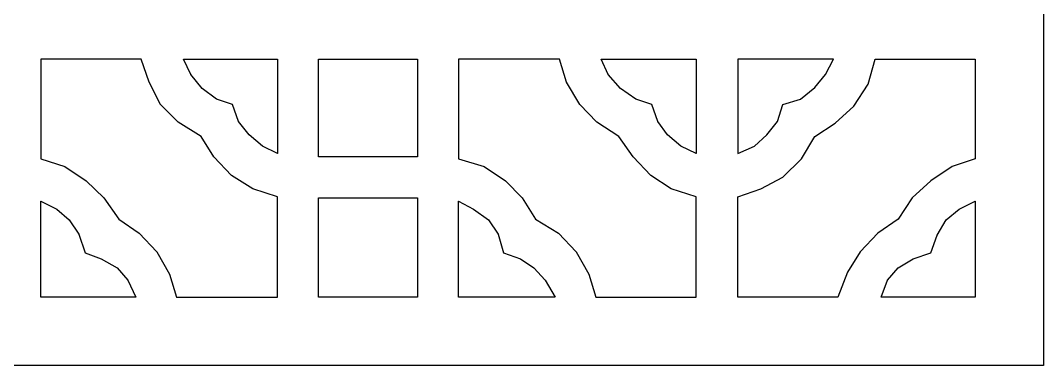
# Model space of a CAD drawing. Header units: centimetres. Extents: x -7.3 to 6.6, y -14.2 to 14.1.
# Drawn here: x -0.32 to 6.63, y 0.13 to 2.47 of the extents above; entities that cross this region are included whole.
import ezdxf

# ---------------------------------------------------------------- set-up
doc = ezdxf.new("R2010")
doc.units = ezdxf.units.CM
doc.header["$MEASUREMENT"] = 0

msp = doc.modelspace()

# ---------------------------------------------------------------- linework, layer by layer
at = {"color": 242}
for points, knots in [([(-7.28151, 14.0501), (-7.28151, 14.0501), (-7.28151, 0.1289), (-7.28151, 0.1289), (-7.28151, 0.1289), (-7.28151, 0.1289), (6.62763, 0.1289), (6.62763, 0.1289), (6.62763, 0.1289), (6.62763, 0.1289), (6.62763, 14.0501), (6.62763, 14.0501), (6.62763, 14.0501), (6.62763, 14.0501), (-7.28151, 14.0501), (-7.28151, 14.0501)], [0, 0, 0, 0, 0.2, 0.2, 0.2, 0.2, 0.4, 0.4, 0.4, 0.4, 0.6, 0.6, 0.6, 0.6, 1, 1, 1, 1]), ([(1.42526, 1.27297), (1.42526, 1.27297), (1.42526, 0.59257), (1.42526, 0.59257), (1.42526, 0.59257), (1.42526, 0.59257), (0.73879, 0.59257), (0.73879, 0.59257), (0.73879, 0.59257), (0.73879, 0.59257), (0.69066, 0.7491), (0.69066, 0.7491), (0.69066, 0.7491), (0.69066, 0.7491), (0.60639, 0.89962), (0.60639, 0.89962), (0.60639, 0.89962), (0.60639, 0.89962), (0.48594, 1.02603), (0.48594, 1.02603), (0.48594, 1.02603), (0.48594, 1.02603), (0.34746, 1.12236), (0.34746, 1.12236), (0.34746, 1.12236), (0.34746, 1.12236), (0.24507, 1.2669), (0.24507, 1.2669), (0.24507, 1.2669), (0.24507, 1.2669), (0.12465, 1.38133), (0.12465, 1.38133), (0.12465, 1.38133), (0.12465, 1.38133), (-0.01987, 1.47768), (-0.01987, 1.47768), (-0.01987, 1.47768), (-0.01987, 1.47768), (-0.18244, 1.53187), (-0.18244, 1.53187), (-0.18244, 1.53187), (-0.18244, 1.53187), (-0.18244, 2.20628), (-0.18244, 2.20628), (-0.18244, 2.20628), (-0.18244, 2.20628), (0.498, 2.20628), (0.498, 2.20628), (0.498, 2.20628), (0.498, 2.20628), (0.55215, 2.04971), (0.55215, 2.04971), (0.55215, 2.04971), (0.55215, 2.04971), (0.63043, 1.89915), (0.63043, 1.89915), (0.63043, 1.89915), (0.63043, 1.89915), (0.75087, 1.7787), (0.75087, 1.7787), (0.75087, 1.7787), (0.75087, 1.7787), (0.90744, 1.68239), (0.90744, 1.68239), (0.90744, 1.68239), (0.90744, 1.68239), (0.99171, 1.54391), (0.99171, 1.54391), (0.99171, 1.54391), (0.99171, 1.54391), (1.11213, 1.41746), (1.11213, 1.41746), (1.11213, 1.41746), (1.11213, 1.41746), (1.25662, 1.32715), (1.25662, 1.32715), (1.25662, 1.32715), (1.25662, 1.32715), (1.42526, 1.27297), (1.42526, 1.27297)], [0, 0, 0, 0, 0.047619, 0.047619, 0.047619, 0.047619, 0.0952381, 0.0952381, 0.0952381, 0.0952381, 0.1428571, 0.1428571, 0.1428571, 0.1428571, 0.1904762, 0.1904762, 0.1904762, 0.1904762, 0.2380952, 0.2380952, 0.2380952, 0.2380952, 0.2857143, 0.2857143, 0.2857143, 0.2857143, 0.3333333, 0.3333333, 0.3333333, 0.3333333, 0.3809524, 0.3809524, 0.3809524, 0.3809524, 0.4285714, 0.4285714, 0.4285714, 0.4285714, 0.4761905, 0.4761905, 0.4761905, 0.4761905, 0.5238095, 0.5238095, 0.5238095, 0.5238095, 0.5714286, 0.5714286, 0.5714286, 0.5714286, 0.6190476, 0.6190476, 0.6190476, 0.6190476, 0.6666667, 0.6666667, 0.6666667, 0.6666667, 0.7142857, 0.7142857, 0.7142857, 0.7142857, 0.7619048, 0.7619048, 0.7619048, 0.7619048, 0.8095238, 0.8095238, 0.8095238, 0.8095238, 0.8571429, 0.8571429, 0.8571429, 0.8571429, 0.9047619, 0.9047619, 0.9047619, 0.9047619, 1, 1, 1, 1]), ([(0.78699, 2.20628), (0.78699, 2.20628), (0.83517, 2.10389), (0.83517, 2.10389), (0.83517, 2.10389), (0.83517, 2.10389), (0.91341, 2.00755), (0.91341, 2.00755), (0.91341, 2.00755), (0.91341, 2.00755), (1.00977, 1.93532), (1.00977, 1.93532), (1.00977, 1.93532), (1.00977, 1.93532), (1.11813, 1.89915), (1.11813, 1.89915), (1.11813, 1.89915), (1.11813, 1.89915), (1.1603, 1.78472), (1.1603, 1.78472), (1.1603, 1.78472), (1.1603, 1.78472), (1.23255, 1.69445), (1.23255, 1.69445), (1.23255, 1.69445), (1.23255, 1.69445), (1.32288, 1.61616), (1.32288, 1.61616), (1.32288, 1.61616), (1.32288, 1.61616), (1.42526, 1.56799), (1.42526, 1.56799), (1.42526, 1.56799), (1.42526, 1.56799), (1.42526, 2.20628), (1.42526, 2.20628), (1.42526, 2.20628), (1.42526, 2.20628), (0.78699, 2.20628), (0.78699, 2.20628)], [0, 0, 0, 0, 0.0909091, 0.0909091, 0.0909091, 0.0909091, 0.1818182, 0.1818182, 0.1818182, 0.1818182, 0.2727273, 0.2727273, 0.2727273, 0.2727273, 0.3636364, 0.3636364, 0.3636364, 0.3636364, 0.4545455, 0.4545455, 0.4545455, 0.4545455, 0.5454545, 0.5454545, 0.5454545, 0.5454545, 0.6363636, 0.6363636, 0.6363636, 0.6363636, 0.7272727, 0.7272727, 0.7272727, 0.7272727, 0.8181818, 0.8181818, 0.8181818, 0.8181818, 1, 1, 1, 1]), ([(2.37658, 2.20628), (2.37658, 2.20628), (1.70225, 2.20628), (1.70225, 2.20628), (1.70225, 2.20628), (1.70225, 2.20628), (1.70225, 1.54391), (1.70225, 1.54391), (1.70225, 1.54391), (1.70225, 1.54391), (2.37658, 1.54391), (2.37658, 1.54391), (2.37658, 1.54391), (2.37658, 1.54391), (2.37658, 2.20628), (2.37658, 2.20628)], [0, 0, 0, 0, 0.2, 0.2, 0.2, 0.2, 0.4, 0.4, 0.4, 0.4, 0.6, 0.6, 0.6, 0.6, 1, 1, 1, 1]), ([(3.58689, 0.59257), (3.58689, 0.59257), (3.53874, 0.7491), (3.53874, 0.7491), (3.53874, 0.7491), (3.53874, 0.7491), (3.45441, 0.89962), (3.45441, 0.89962), (3.45441, 0.89962), (3.45441, 0.89962), (3.33402, 1.02603), (3.33402, 1.02603), (3.33402, 1.02603), (3.33402, 1.02603), (3.17744, 1.12236), (3.17744, 1.12236), (3.17744, 1.12236), (3.17744, 1.12236), (3.08712, 1.2669), (3.08712, 1.2669), (3.08712, 1.2669), (3.08712, 1.2669), (2.9727, 1.38133), (2.9727, 1.38133), (2.9727, 1.38133), (2.9727, 1.38133), (2.8282, 1.47768), (2.8282, 1.47768), (2.8282, 1.47768), (2.8282, 1.47768), (2.6536, 1.53187), (2.6536, 1.53187), (2.6536, 1.53187), (2.6536, 1.53187), (2.6536, 2.20628), (2.6536, 2.20628), (2.6536, 2.20628), (2.6536, 2.20628), (3.34001, 2.20628), (3.34001, 2.20628), (3.34001, 2.20628), (3.34001, 2.20628), (3.3882, 2.04971), (3.3882, 2.04971), (3.3882, 2.04971), (3.3882, 2.04971), (3.47853, 1.89915), (3.47853, 1.89915), (3.47853, 1.89915), (3.47853, 1.89915), (3.59288, 1.7787), (3.59288, 1.7787), (3.59288, 1.7787), (3.59288, 1.7787), (3.74349, 1.68239), (3.74349, 1.68239), (3.74349, 1.68239), (3.74349, 1.68239), (3.83978, 1.54391), (3.83978, 1.54391), (3.83978, 1.54391), (3.83978, 1.54391), (3.96018, 1.41746), (3.96018, 1.41746), (3.96018, 1.41746), (3.96018, 1.41746), (4.09871, 1.32715), (4.09871, 1.32715), (4.09871, 1.32715), (4.09871, 1.32715), (4.26733, 1.27297), (4.26733, 1.27297), (4.26733, 1.27297), (4.26733, 1.27297), (4.26733, 0.59257), (4.26733, 0.59257), (4.26733, 0.59257), (4.26733, 0.59257), (3.58689, 0.59257), (3.58689, 0.59257)], [0, 0, 0, 0, 0.047619, 0.047619, 0.047619, 0.047619, 0.0952381, 0.0952381, 0.0952381, 0.0952381, 0.1428571, 0.1428571, 0.1428571, 0.1428571, 0.1904762, 0.1904762, 0.1904762, 0.1904762, 0.2380952, 0.2380952, 0.2380952, 0.2380952, 0.2857143, 0.2857143, 0.2857143, 0.2857143, 0.3333333, 0.3333333, 0.3333333, 0.3333333, 0.3809524, 0.3809524, 0.3809524, 0.3809524, 0.4285714, 0.4285714, 0.4285714, 0.4285714, 0.4761905, 0.4761905, 0.4761905, 0.4761905, 0.5238095, 0.5238095, 0.5238095, 0.5238095, 0.5714286, 0.5714286, 0.5714286, 0.5714286, 0.6190476, 0.6190476, 0.6190476, 0.6190476, 0.6666667, 0.6666667, 0.6666667, 0.6666667, 0.7142857, 0.7142857, 0.7142857, 0.7142857, 0.7619048, 0.7619048, 0.7619048, 0.7619048, 0.8095238, 0.8095238, 0.8095238, 0.8095238, 0.8571429, 0.8571429, 0.8571429, 0.8571429, 0.9047619, 0.9047619, 0.9047619, 0.9047619, 1, 1, 1, 1]), ([(3.62303, 2.20628), (3.62303, 2.20628), (3.67118, 2.10389), (3.67118, 2.10389), (3.67118, 2.10389), (3.67118, 2.10389), (3.7555, 2.00755), (3.7555, 2.00755), (3.7555, 2.00755), (3.7555, 2.00755), (3.85784, 1.93532), (3.85784, 1.93532), (3.85784, 1.93532), (3.85784, 1.93532), (3.96625, 1.89915), (3.96625, 1.89915), (3.96625, 1.89915), (3.96625, 1.89915), (4.00839, 1.78472), (4.00839, 1.78472), (4.00839, 1.78472), (4.00839, 1.78472), (4.07461, 1.69445), (4.07461, 1.69445), (4.07461, 1.69445), (4.07461, 1.69445), (4.16492, 1.61616), (4.16492, 1.61616), (4.16492, 1.61616), (4.16492, 1.61616), (4.26733, 1.56799), (4.26733, 1.56799), (4.26733, 1.56799), (4.26733, 1.56799), (4.26733, 2.20628), (4.26733, 2.20628), (4.26733, 2.20628), (4.26733, 2.20628), (3.62303, 2.20628), (3.62303, 2.20628)], [0, 0, 0, 0, 0.0909091, 0.0909091, 0.0909091, 0.0909091, 0.1818182, 0.1818182, 0.1818182, 0.1818182, 0.2727273, 0.2727273, 0.2727273, 0.2727273, 0.3636364, 0.3636364, 0.3636364, 0.3636364, 0.4545455, 0.4545455, 0.4545455, 0.4545455, 0.5454545, 0.5454545, 0.5454545, 0.5454545, 0.6363636, 0.6363636, 0.6363636, 0.6363636, 0.7272727, 0.7272727, 0.7272727, 0.7272727, 0.8181818, 0.8181818, 0.8181818, 0.8181818, 1, 1, 1, 1]), ([(4.55031, 1.56799), (4.55031, 1.56799), (4.55031, 2.20628), (4.55031, 2.20628), (4.55031, 2.20628), (4.55031, 2.20628), (5.20063, 2.20628), (5.20063, 2.20628), (5.20063, 2.20628), (5.20063, 2.20628), (5.1464, 2.10389), (5.1464, 2.10389), (5.1464, 2.10389), (5.1464, 2.10389), (5.07413, 2.01358), (5.07413, 2.01358), (5.07413, 2.01358), (5.07413, 2.01358), (4.97779, 1.93532), (4.97779, 1.93532), (4.97779, 1.93532), (4.97779, 1.93532), (4.85736, 1.89915), (4.85736, 1.89915), (4.85736, 1.89915), (4.85736, 1.89915), (4.82125, 1.78472), (4.82125, 1.78472), (4.82125, 1.78472), (4.82125, 1.78472), (4.74897, 1.69445), (4.74897, 1.69445), (4.74897, 1.69445), (4.74897, 1.69445), (4.6647, 1.61616), (4.6647, 1.61616), (4.6647, 1.61616), (4.6647, 1.61616), (4.55031, 1.56799), (4.55031, 1.56799)], [0, 0, 0, 0, 0.0909091, 0.0909091, 0.0909091, 0.0909091, 0.1818182, 0.1818182, 0.1818182, 0.1818182, 0.2727273, 0.2727273, 0.2727273, 0.2727273, 0.3636364, 0.3636364, 0.3636364, 0.3636364, 0.4545455, 0.4545455, 0.4545455, 0.4545455, 0.5454545, 0.5454545, 0.5454545, 0.5454545, 0.6363636, 0.6363636, 0.6363636, 0.6363636, 0.7272727, 0.7272727, 0.7272727, 0.7272727, 0.8181818, 0.8181818, 0.8181818, 0.8181818, 1, 1, 1, 1]), ([(5.48361, 2.20628), (5.48361, 2.20628), (5.43545, 2.03765), (5.43545, 2.03765), (5.43545, 2.03765), (5.43545, 2.03765), (5.33913, 1.8871), (5.33913, 1.8871), (5.33913, 1.8871), (5.33913, 1.8871), (5.21264, 1.77271), (5.21264, 1.77271), (5.21264, 1.77271), (5.21264, 1.77271), (5.07413, 1.68239), (5.07413, 1.68239), (5.07413, 1.68239), (5.07413, 1.68239), (4.98382, 1.53187), (4.98382, 1.53187), (4.98382, 1.53187), (4.98382, 1.53187), (4.85736, 1.40537), (4.85736, 1.40537), (4.85736, 1.40537), (4.85736, 1.40537), (4.70686, 1.32715), (4.70686, 1.32715), (4.70686, 1.32715), (4.70686, 1.32715), (4.55031, 1.27297), (4.55031, 1.27297), (4.55031, 1.27297), (4.55031, 1.27297), (4.55031, 0.59257), (4.55031, 0.59257), (4.55031, 0.59257), (4.55031, 0.59257), (5.23068, 0.59257), (5.23068, 0.59257), (5.23068, 0.59257), (5.23068, 0.59257), (5.29692, 0.76111), (5.29692, 0.76111), (5.29692, 0.76111), (5.29692, 0.76111), (5.38119, 0.89962), (5.38119, 0.89962), (5.38119, 0.89962), (5.38119, 0.89962), (5.50169, 1.02603), (5.50169, 1.02603), (5.50169, 1.02603), (5.50169, 1.02603), (5.64018, 1.12236), (5.64018, 1.12236), (5.64018, 1.12236), (5.64018, 1.12236), (5.73645, 1.2669), (5.73645, 1.2669), (5.73645, 1.2669), (5.73645, 1.2669), (5.8629, 1.38133), (5.8629, 1.38133), (5.8629, 1.38133), (5.8629, 1.38133), (6.00748, 1.47768), (6.00748, 1.47768), (6.00748, 1.47768), (6.00748, 1.47768), (6.164, 1.53187), (6.164, 1.53187), (6.164, 1.53187), (6.164, 1.53187), (6.164, 2.20628), (6.164, 2.20628), (6.164, 2.20628), (6.164, 2.20628), (5.48361, 2.20628), (5.48361, 2.20628)], [0, 0, 0, 0, 0.047619, 0.047619, 0.047619, 0.047619, 0.0952381, 0.0952381, 0.0952381, 0.0952381, 0.1428571, 0.1428571, 0.1428571, 0.1428571, 0.1904762, 0.1904762, 0.1904762, 0.1904762, 0.2380952, 0.2380952, 0.2380952, 0.2380952, 0.2857143, 0.2857143, 0.2857143, 0.2857143, 0.3333333, 0.3333333, 0.3333333, 0.3333333, 0.3809524, 0.3809524, 0.3809524, 0.3809524, 0.4285714, 0.4285714, 0.4285714, 0.4285714, 0.4761905, 0.4761905, 0.4761905, 0.4761905, 0.5238095, 0.5238095, 0.5238095, 0.5238095, 0.5714286, 0.5714286, 0.5714286, 0.5714286, 0.6190476, 0.6190476, 0.6190476, 0.6190476, 0.6666667, 0.6666667, 0.6666667, 0.6666667, 0.7142857, 0.7142857, 0.7142857, 0.7142857, 0.7619048, 0.7619048, 0.7619048, 0.7619048, 0.8095238, 0.8095238, 0.8095238, 0.8095238, 0.8571429, 0.8571429, 0.8571429, 0.8571429, 0.9047619, 0.9047619, 0.9047619, 0.9047619, 1, 1, 1, 1]), ([(1.70225, 1.2669), (1.70225, 1.2669), (1.70225, 0.59257), (1.70225, 0.59257), (1.70225, 0.59257), (1.70225, 0.59257), (2.37658, 0.59257), (2.37658, 0.59257), (2.37658, 0.59257), (2.37658, 0.59257), (2.37658, 1.2669), (2.37658, 1.2669), (2.37658, 1.2669), (2.37658, 1.2669), (1.70225, 1.2669), (1.70225, 1.2669)], [0, 0, 0, 0, 0.2, 0.2, 0.2, 0.2, 0.4, 0.4, 0.4, 0.4, 0.6, 0.6, 0.6, 0.6, 1, 1, 1, 1]), ([(-0.18244, 1.24282), (-0.18244, 1.24282), (-0.18244, 0.59257), (-0.18244, 0.59257), (-0.18244, 0.59257), (-0.18244, 0.59257), (0.46185, 0.59257), (0.46185, 0.59257), (0.46185, 0.59257), (0.46185, 0.59257), (0.40769, 0.70691), (0.40769, 0.70691), (0.40769, 0.70691), (0.40769, 0.70691), (0.33541, 0.79125), (0.33541, 0.79125), (0.33541, 0.79125), (0.33541, 0.79125), (0.22698, 0.85146), (0.22698, 0.85146), (0.22698, 0.85146), (0.22698, 0.85146), (0.11864, 0.89363), (0.11864, 0.89363), (0.11864, 0.89363), (0.11864, 0.89363), (0.07649, 1.02003), (0.07649, 1.02003), (0.07649, 1.02003), (0.07649, 1.02003), (0.01026, 1.11638), (0.01026, 1.11638), (0.01026, 1.11638), (0.01026, 1.11638), (-0.07409, 1.18862), (-0.07409, 1.18862), (-0.07409, 1.18862), (-0.07409, 1.18862), (-0.18244, 1.24282), (-0.18244, 1.24282)], [0, 0, 0, 0, 0.0909091, 0.0909091, 0.0909091, 0.0909091, 0.1818182, 0.1818182, 0.1818182, 0.1818182, 0.2727273, 0.2727273, 0.2727273, 0.2727273, 0.3636364, 0.3636364, 0.3636364, 0.3636364, 0.4545455, 0.4545455, 0.4545455, 0.4545455, 0.5454545, 0.5454545, 0.5454545, 0.5454545, 0.6363636, 0.6363636, 0.6363636, 0.6363636, 0.7272727, 0.7272727, 0.7272727, 0.7272727, 0.8181818, 0.8181818, 0.8181818, 0.8181818, 1, 1, 1, 1]), ([(2.6536, 1.24282), (2.6536, 1.24282), (2.6536, 0.59257), (2.6536, 0.59257), (2.6536, 0.59257), (2.6536, 0.59257), (3.30992, 0.59257), (3.30992, 0.59257), (3.30992, 0.59257), (3.30992, 0.59257), (3.24369, 0.70691), (3.24369, 0.70691), (3.24369, 0.70691), (3.24369, 0.70691), (3.16541, 0.79125), (3.16541, 0.79125), (3.16541, 0.79125), (3.16541, 0.79125), (3.07503, 0.85146), (3.07503, 0.85146), (3.07503, 0.85146), (3.07503, 0.85146), (2.96062, 0.89363), (2.96062, 0.89363), (2.96062, 0.89363), (2.96062, 0.89363), (2.92459, 1.02003), (2.92459, 1.02003), (2.92459, 1.02003), (2.92459, 1.02003), (2.85834, 1.11638), (2.85834, 1.11638), (2.85834, 1.11638), (2.85834, 1.11638), (2.75593, 1.18862), (2.75593, 1.18862), (2.75593, 1.18862), (2.75593, 1.18862), (2.6536, 1.24282), (2.6536, 1.24282)], [0, 0, 0, 0, 0.0909091, 0.0909091, 0.0909091, 0.0909091, 0.1818182, 0.1818182, 0.1818182, 0.1818182, 0.2727273, 0.2727273, 0.2727273, 0.2727273, 0.3636364, 0.3636364, 0.3636364, 0.3636364, 0.4545455, 0.4545455, 0.4545455, 0.4545455, 0.5454545, 0.5454545, 0.5454545, 0.5454545, 0.6363636, 0.6363636, 0.6363636, 0.6363636, 0.7272727, 0.7272727, 0.7272727, 0.7272727, 0.8181818, 0.8181818, 0.8181818, 0.8181818, 1, 1, 1, 1]), ([(6.164, 1.24282), (6.164, 1.24282), (6.05564, 1.18862), (6.05564, 1.18862), (6.05564, 1.18862), (6.05564, 1.18862), (5.96533, 1.11638), (5.96533, 1.11638), (5.96533, 1.11638), (5.96533, 1.11638), (5.90511, 1.01399), (5.90511, 1.01399), (5.90511, 1.01399), (5.90511, 1.01399), (5.8629, 0.89363), (5.8629, 0.89363), (5.8629, 0.89363), (5.8629, 0.89363), (5.74251, 0.85146), (5.74251, 0.85146), (5.74251, 0.85146), (5.74251, 0.85146), (5.64018, 0.79125), (5.64018, 0.79125), (5.64018, 0.79125), (5.64018, 0.79125), (5.56791, 0.70691), (5.56791, 0.70691), (5.56791, 0.70691), (5.56791, 0.70691), (5.52573, 0.59257), (5.52573, 0.59257), (5.52573, 0.59257), (5.52573, 0.59257), (6.164, 0.59257), (6.164, 0.59257), (6.164, 0.59257), (6.164, 0.59257), (6.164, 1.24282), (6.164, 1.24282)], [0, 0, 0, 0, 0.0909091, 0.0909091, 0.0909091, 0.0909091, 0.1818182, 0.1818182, 0.1818182, 0.1818182, 0.2727273, 0.2727273, 0.2727273, 0.2727273, 0.3636364, 0.3636364, 0.3636364, 0.3636364, 0.4545455, 0.4545455, 0.4545455, 0.4545455, 0.5454545, 0.5454545, 0.5454545, 0.5454545, 0.6363636, 0.6363636, 0.6363636, 0.6363636, 0.7272727, 0.7272727, 0.7272727, 0.7272727, 0.8181818, 0.8181818, 0.8181818, 0.8181818, 1, 1, 1, 1])]:
    msp.add_open_spline(points, degree=3, knots=knots, dxfattribs=at)
at = {"lineweight": 9}
for points, knots in [([(-7.28151, 14.0501), (-7.28151, 14.0501), (-7.28151, 0.1289), (-7.28151, 0.1289), (-7.28151, 0.1289), (-7.28151, 0.1289), (6.62763, 0.1289), (6.62763, 0.1289), (6.62763, 0.1289), (6.62763, 0.1289), (6.62763, 14.0501), (6.62763, 14.0501), (6.62763, 14.0501), (6.62763, 14.0501), (-7.28151, 14.0501), (-7.28151, 14.0501)], [0, 0, 0, 0, 0.2, 0.2, 0.2, 0.2, 0.4, 0.4, 0.4, 0.4, 0.6, 0.6, 0.6, 0.6, 1, 1, 1, 1]), ([(1.42526, 1.27297), (1.42526, 1.27297), (1.42526, 0.59257), (1.42526, 0.59257), (1.42526, 0.59257), (1.42526, 0.59257), (0.73879, 0.59257), (0.73879, 0.59257), (0.73879, 0.59257), (0.73879, 0.59257), (0.69066, 0.7491), (0.69066, 0.7491), (0.69066, 0.7491), (0.69066, 0.7491), (0.60639, 0.89962), (0.60639, 0.89962), (0.60639, 0.89962), (0.60639, 0.89962), (0.48594, 1.02603), (0.48594, 1.02603), (0.48594, 1.02603), (0.48594, 1.02603), (0.34746, 1.12236), (0.34746, 1.12236), (0.34746, 1.12236), (0.34746, 1.12236), (0.24507, 1.2669), (0.24507, 1.2669), (0.24507, 1.2669), (0.24507, 1.2669), (0.12465, 1.38133), (0.12465, 1.38133), (0.12465, 1.38133), (0.12465, 1.38133), (-0.01987, 1.47768), (-0.01987, 1.47768), (-0.01987, 1.47768), (-0.01987, 1.47768), (-0.18244, 1.53187), (-0.18244, 1.53187), (-0.18244, 1.53187), (-0.18244, 1.53187), (-0.18244, 2.20628), (-0.18244, 2.20628), (-0.18244, 2.20628), (-0.18244, 2.20628), (0.498, 2.20628), (0.498, 2.20628), (0.498, 2.20628), (0.498, 2.20628), (0.55215, 2.04971), (0.55215, 2.04971), (0.55215, 2.04971), (0.55215, 2.04971), (0.63043, 1.89915), (0.63043, 1.89915), (0.63043, 1.89915), (0.63043, 1.89915), (0.75087, 1.7787), (0.75087, 1.7787), (0.75087, 1.7787), (0.75087, 1.7787), (0.90744, 1.68239), (0.90744, 1.68239), (0.90744, 1.68239), (0.90744, 1.68239), (0.99171, 1.54391), (0.99171, 1.54391), (0.99171, 1.54391), (0.99171, 1.54391), (1.11213, 1.41746), (1.11213, 1.41746), (1.11213, 1.41746), (1.11213, 1.41746), (1.25662, 1.32715), (1.25662, 1.32715), (1.25662, 1.32715), (1.25662, 1.32715), (1.42526, 1.27297), (1.42526, 1.27297)], [0, 0, 0, 0, 0.047619, 0.047619, 0.047619, 0.047619, 0.0952381, 0.0952381, 0.0952381, 0.0952381, 0.1428571, 0.1428571, 0.1428571, 0.1428571, 0.1904762, 0.1904762, 0.1904762, 0.1904762, 0.2380952, 0.2380952, 0.2380952, 0.2380952, 0.2857143, 0.2857143, 0.2857143, 0.2857143, 0.3333333, 0.3333333, 0.3333333, 0.3333333, 0.3809524, 0.3809524, 0.3809524, 0.3809524, 0.4285714, 0.4285714, 0.4285714, 0.4285714, 0.4761905, 0.4761905, 0.4761905, 0.4761905, 0.5238095, 0.5238095, 0.5238095, 0.5238095, 0.5714286, 0.5714286, 0.5714286, 0.5714286, 0.6190476, 0.6190476, 0.6190476, 0.6190476, 0.6666667, 0.6666667, 0.6666667, 0.6666667, 0.7142857, 0.7142857, 0.7142857, 0.7142857, 0.7619048, 0.7619048, 0.7619048, 0.7619048, 0.8095238, 0.8095238, 0.8095238, 0.8095238, 0.8571429, 0.8571429, 0.8571429, 0.8571429, 0.9047619, 0.9047619, 0.9047619, 0.9047619, 1, 1, 1, 1]), ([(0.78699, 2.20628), (0.78699, 2.20628), (0.83517, 2.10389), (0.83517, 2.10389), (0.83517, 2.10389), (0.83517, 2.10389), (0.91341, 2.00755), (0.91341, 2.00755), (0.91341, 2.00755), (0.91341, 2.00755), (1.00977, 1.93532), (1.00977, 1.93532), (1.00977, 1.93532), (1.00977, 1.93532), (1.11813, 1.89915), (1.11813, 1.89915), (1.11813, 1.89915), (1.11813, 1.89915), (1.1603, 1.78472), (1.1603, 1.78472), (1.1603, 1.78472), (1.1603, 1.78472), (1.23255, 1.69445), (1.23255, 1.69445), (1.23255, 1.69445), (1.23255, 1.69445), (1.32288, 1.61616), (1.32288, 1.61616), (1.32288, 1.61616), (1.32288, 1.61616), (1.42526, 1.56799), (1.42526, 1.56799), (1.42526, 1.56799), (1.42526, 1.56799), (1.42526, 2.20628), (1.42526, 2.20628), (1.42526, 2.20628), (1.42526, 2.20628), (0.78699, 2.20628), (0.78699, 2.20628)], [0, 0, 0, 0, 0.0909091, 0.0909091, 0.0909091, 0.0909091, 0.1818182, 0.1818182, 0.1818182, 0.1818182, 0.2727273, 0.2727273, 0.2727273, 0.2727273, 0.3636364, 0.3636364, 0.3636364, 0.3636364, 0.4545455, 0.4545455, 0.4545455, 0.4545455, 0.5454545, 0.5454545, 0.5454545, 0.5454545, 0.6363636, 0.6363636, 0.6363636, 0.6363636, 0.7272727, 0.7272727, 0.7272727, 0.7272727, 0.8181818, 0.8181818, 0.8181818, 0.8181818, 1, 1, 1, 1]), ([(2.37658, 2.20628), (2.37658, 2.20628), (1.70225, 2.20628), (1.70225, 2.20628), (1.70225, 2.20628), (1.70225, 2.20628), (1.70225, 1.54391), (1.70225, 1.54391), (1.70225, 1.54391), (1.70225, 1.54391), (2.37658, 1.54391), (2.37658, 1.54391), (2.37658, 1.54391), (2.37658, 1.54391), (2.37658, 2.20628), (2.37658, 2.20628)], [0, 0, 0, 0, 0.2, 0.2, 0.2, 0.2, 0.4, 0.4, 0.4, 0.4, 0.6, 0.6, 0.6, 0.6, 1, 1, 1, 1]), ([(3.58689, 0.59257), (3.58689, 0.59257), (3.53874, 0.7491), (3.53874, 0.7491), (3.53874, 0.7491), (3.53874, 0.7491), (3.45441, 0.89962), (3.45441, 0.89962), (3.45441, 0.89962), (3.45441, 0.89962), (3.33402, 1.02603), (3.33402, 1.02603), (3.33402, 1.02603), (3.33402, 1.02603), (3.17744, 1.12236), (3.17744, 1.12236), (3.17744, 1.12236), (3.17744, 1.12236), (3.08712, 1.2669), (3.08712, 1.2669), (3.08712, 1.2669), (3.08712, 1.2669), (2.9727, 1.38133), (2.9727, 1.38133), (2.9727, 1.38133), (2.9727, 1.38133), (2.8282, 1.47768), (2.8282, 1.47768), (2.8282, 1.47768), (2.8282, 1.47768), (2.6536, 1.53187), (2.6536, 1.53187), (2.6536, 1.53187), (2.6536, 1.53187), (2.6536, 2.20628), (2.6536, 2.20628), (2.6536, 2.20628), (2.6536, 2.20628), (3.34001, 2.20628), (3.34001, 2.20628), (3.34001, 2.20628), (3.34001, 2.20628), (3.3882, 2.04971), (3.3882, 2.04971), (3.3882, 2.04971), (3.3882, 2.04971), (3.47853, 1.89915), (3.47853, 1.89915), (3.47853, 1.89915), (3.47853, 1.89915), (3.59288, 1.7787), (3.59288, 1.7787), (3.59288, 1.7787), (3.59288, 1.7787), (3.74349, 1.68239), (3.74349, 1.68239), (3.74349, 1.68239), (3.74349, 1.68239), (3.83978, 1.54391), (3.83978, 1.54391), (3.83978, 1.54391), (3.83978, 1.54391), (3.96018, 1.41746), (3.96018, 1.41746), (3.96018, 1.41746), (3.96018, 1.41746), (4.09871, 1.32715), (4.09871, 1.32715), (4.09871, 1.32715), (4.09871, 1.32715), (4.26733, 1.27297), (4.26733, 1.27297), (4.26733, 1.27297), (4.26733, 1.27297), (4.26733, 0.59257), (4.26733, 0.59257), (4.26733, 0.59257), (4.26733, 0.59257), (3.58689, 0.59257), (3.58689, 0.59257)], [0, 0, 0, 0, 0.047619, 0.047619, 0.047619, 0.047619, 0.0952381, 0.0952381, 0.0952381, 0.0952381, 0.1428571, 0.1428571, 0.1428571, 0.1428571, 0.1904762, 0.1904762, 0.1904762, 0.1904762, 0.2380952, 0.2380952, 0.2380952, 0.2380952, 0.2857143, 0.2857143, 0.2857143, 0.2857143, 0.3333333, 0.3333333, 0.3333333, 0.3333333, 0.3809524, 0.3809524, 0.3809524, 0.3809524, 0.4285714, 0.4285714, 0.4285714, 0.4285714, 0.4761905, 0.4761905, 0.4761905, 0.4761905, 0.5238095, 0.5238095, 0.5238095, 0.5238095, 0.5714286, 0.5714286, 0.5714286, 0.5714286, 0.6190476, 0.6190476, 0.6190476, 0.6190476, 0.6666667, 0.6666667, 0.6666667, 0.6666667, 0.7142857, 0.7142857, 0.7142857, 0.7142857, 0.7619048, 0.7619048, 0.7619048, 0.7619048, 0.8095238, 0.8095238, 0.8095238, 0.8095238, 0.8571429, 0.8571429, 0.8571429, 0.8571429, 0.9047619, 0.9047619, 0.9047619, 0.9047619, 1, 1, 1, 1]), ([(3.62303, 2.20628), (3.62303, 2.20628), (3.67118, 2.10389), (3.67118, 2.10389), (3.67118, 2.10389), (3.67118, 2.10389), (3.7555, 2.00755), (3.7555, 2.00755), (3.7555, 2.00755), (3.7555, 2.00755), (3.85784, 1.93532), (3.85784, 1.93532), (3.85784, 1.93532), (3.85784, 1.93532), (3.96625, 1.89915), (3.96625, 1.89915), (3.96625, 1.89915), (3.96625, 1.89915), (4.00839, 1.78472), (4.00839, 1.78472), (4.00839, 1.78472), (4.00839, 1.78472), (4.07461, 1.69445), (4.07461, 1.69445), (4.07461, 1.69445), (4.07461, 1.69445), (4.16492, 1.61616), (4.16492, 1.61616), (4.16492, 1.61616), (4.16492, 1.61616), (4.26733, 1.56799), (4.26733, 1.56799), (4.26733, 1.56799), (4.26733, 1.56799), (4.26733, 2.20628), (4.26733, 2.20628), (4.26733, 2.20628), (4.26733, 2.20628), (3.62303, 2.20628), (3.62303, 2.20628)], [0, 0, 0, 0, 0.0909091, 0.0909091, 0.0909091, 0.0909091, 0.1818182, 0.1818182, 0.1818182, 0.1818182, 0.2727273, 0.2727273, 0.2727273, 0.2727273, 0.3636364, 0.3636364, 0.3636364, 0.3636364, 0.4545455, 0.4545455, 0.4545455, 0.4545455, 0.5454545, 0.5454545, 0.5454545, 0.5454545, 0.6363636, 0.6363636, 0.6363636, 0.6363636, 0.7272727, 0.7272727, 0.7272727, 0.7272727, 0.8181818, 0.8181818, 0.8181818, 0.8181818, 1, 1, 1, 1]), ([(4.55031, 1.56799), (4.55031, 1.56799), (4.55031, 2.20628), (4.55031, 2.20628), (4.55031, 2.20628), (4.55031, 2.20628), (5.20063, 2.20628), (5.20063, 2.20628), (5.20063, 2.20628), (5.20063, 2.20628), (5.1464, 2.10389), (5.1464, 2.10389), (5.1464, 2.10389), (5.1464, 2.10389), (5.07413, 2.01358), (5.07413, 2.01358), (5.07413, 2.01358), (5.07413, 2.01358), (4.97779, 1.93532), (4.97779, 1.93532), (4.97779, 1.93532), (4.97779, 1.93532), (4.85736, 1.89915), (4.85736, 1.89915), (4.85736, 1.89915), (4.85736, 1.89915), (4.82125, 1.78472), (4.82125, 1.78472), (4.82125, 1.78472), (4.82125, 1.78472), (4.74897, 1.69445), (4.74897, 1.69445), (4.74897, 1.69445), (4.74897, 1.69445), (4.6647, 1.61616), (4.6647, 1.61616), (4.6647, 1.61616), (4.6647, 1.61616), (4.55031, 1.56799), (4.55031, 1.56799)], [0, 0, 0, 0, 0.0909091, 0.0909091, 0.0909091, 0.0909091, 0.1818182, 0.1818182, 0.1818182, 0.1818182, 0.2727273, 0.2727273, 0.2727273, 0.2727273, 0.3636364, 0.3636364, 0.3636364, 0.3636364, 0.4545455, 0.4545455, 0.4545455, 0.4545455, 0.5454545, 0.5454545, 0.5454545, 0.5454545, 0.6363636, 0.6363636, 0.6363636, 0.6363636, 0.7272727, 0.7272727, 0.7272727, 0.7272727, 0.8181818, 0.8181818, 0.8181818, 0.8181818, 1, 1, 1, 1]), ([(5.48361, 2.20628), (5.48361, 2.20628), (5.43545, 2.03765), (5.43545, 2.03765), (5.43545, 2.03765), (5.43545, 2.03765), (5.33913, 1.8871), (5.33913, 1.8871), (5.33913, 1.8871), (5.33913, 1.8871), (5.21264, 1.77271), (5.21264, 1.77271), (5.21264, 1.77271), (5.21264, 1.77271), (5.07413, 1.68239), (5.07413, 1.68239), (5.07413, 1.68239), (5.07413, 1.68239), (4.98382, 1.53187), (4.98382, 1.53187), (4.98382, 1.53187), (4.98382, 1.53187), (4.85736, 1.40537), (4.85736, 1.40537), (4.85736, 1.40537), (4.85736, 1.40537), (4.70686, 1.32715), (4.70686, 1.32715), (4.70686, 1.32715), (4.70686, 1.32715), (4.55031, 1.27297), (4.55031, 1.27297), (4.55031, 1.27297), (4.55031, 1.27297), (4.55031, 0.59257), (4.55031, 0.59257), (4.55031, 0.59257), (4.55031, 0.59257), (5.23068, 0.59257), (5.23068, 0.59257), (5.23068, 0.59257), (5.23068, 0.59257), (5.29692, 0.76111), (5.29692, 0.76111), (5.29692, 0.76111), (5.29692, 0.76111), (5.38119, 0.89962), (5.38119, 0.89962), (5.38119, 0.89962), (5.38119, 0.89962), (5.50169, 1.02603), (5.50169, 1.02603), (5.50169, 1.02603), (5.50169, 1.02603), (5.64018, 1.12236), (5.64018, 1.12236), (5.64018, 1.12236), (5.64018, 1.12236), (5.73645, 1.2669), (5.73645, 1.2669), (5.73645, 1.2669), (5.73645, 1.2669), (5.8629, 1.38133), (5.8629, 1.38133), (5.8629, 1.38133), (5.8629, 1.38133), (6.00748, 1.47768), (6.00748, 1.47768), (6.00748, 1.47768), (6.00748, 1.47768), (6.164, 1.53187), (6.164, 1.53187), (6.164, 1.53187), (6.164, 1.53187), (6.164, 2.20628), (6.164, 2.20628), (6.164, 2.20628), (6.164, 2.20628), (5.48361, 2.20628), (5.48361, 2.20628)], [0, 0, 0, 0, 0.047619, 0.047619, 0.047619, 0.047619, 0.0952381, 0.0952381, 0.0952381, 0.0952381, 0.1428571, 0.1428571, 0.1428571, 0.1428571, 0.1904762, 0.1904762, 0.1904762, 0.1904762, 0.2380952, 0.2380952, 0.2380952, 0.2380952, 0.2857143, 0.2857143, 0.2857143, 0.2857143, 0.3333333, 0.3333333, 0.3333333, 0.3333333, 0.3809524, 0.3809524, 0.3809524, 0.3809524, 0.4285714, 0.4285714, 0.4285714, 0.4285714, 0.4761905, 0.4761905, 0.4761905, 0.4761905, 0.5238095, 0.5238095, 0.5238095, 0.5238095, 0.5714286, 0.5714286, 0.5714286, 0.5714286, 0.6190476, 0.6190476, 0.6190476, 0.6190476, 0.6666667, 0.6666667, 0.6666667, 0.6666667, 0.7142857, 0.7142857, 0.7142857, 0.7142857, 0.7619048, 0.7619048, 0.7619048, 0.7619048, 0.8095238, 0.8095238, 0.8095238, 0.8095238, 0.8571429, 0.8571429, 0.8571429, 0.8571429, 0.9047619, 0.9047619, 0.9047619, 0.9047619, 1, 1, 1, 1]), ([(1.70225, 1.2669), (1.70225, 1.2669), (1.70225, 0.59257), (1.70225, 0.59257), (1.70225, 0.59257), (1.70225, 0.59257), (2.37658, 0.59257), (2.37658, 0.59257), (2.37658, 0.59257), (2.37658, 0.59257), (2.37658, 1.2669), (2.37658, 1.2669), (2.37658, 1.2669), (2.37658, 1.2669), (1.70225, 1.2669), (1.70225, 1.2669)], [0, 0, 0, 0, 0.2, 0.2, 0.2, 0.2, 0.4, 0.4, 0.4, 0.4, 0.6, 0.6, 0.6, 0.6, 1, 1, 1, 1]), ([(-0.18244, 1.24282), (-0.18244, 1.24282), (-0.18244, 0.59257), (-0.18244, 0.59257), (-0.18244, 0.59257), (-0.18244, 0.59257), (0.46185, 0.59257), (0.46185, 0.59257), (0.46185, 0.59257), (0.46185, 0.59257), (0.40769, 0.70691), (0.40769, 0.70691), (0.40769, 0.70691), (0.40769, 0.70691), (0.33541, 0.79125), (0.33541, 0.79125), (0.33541, 0.79125), (0.33541, 0.79125), (0.22698, 0.85146), (0.22698, 0.85146), (0.22698, 0.85146), (0.22698, 0.85146), (0.11864, 0.89363), (0.11864, 0.89363), (0.11864, 0.89363), (0.11864, 0.89363), (0.07649, 1.02003), (0.07649, 1.02003), (0.07649, 1.02003), (0.07649, 1.02003), (0.01026, 1.11638), (0.01026, 1.11638), (0.01026, 1.11638), (0.01026, 1.11638), (-0.07409, 1.18862), (-0.07409, 1.18862), (-0.07409, 1.18862), (-0.07409, 1.18862), (-0.18244, 1.24282), (-0.18244, 1.24282)], [0, 0, 0, 0, 0.0909091, 0.0909091, 0.0909091, 0.0909091, 0.1818182, 0.1818182, 0.1818182, 0.1818182, 0.2727273, 0.2727273, 0.2727273, 0.2727273, 0.3636364, 0.3636364, 0.3636364, 0.3636364, 0.4545455, 0.4545455, 0.4545455, 0.4545455, 0.5454545, 0.5454545, 0.5454545, 0.5454545, 0.6363636, 0.6363636, 0.6363636, 0.6363636, 0.7272727, 0.7272727, 0.7272727, 0.7272727, 0.8181818, 0.8181818, 0.8181818, 0.8181818, 1, 1, 1, 1]), ([(2.6536, 1.24282), (2.6536, 1.24282), (2.6536, 0.59257), (2.6536, 0.59257), (2.6536, 0.59257), (2.6536, 0.59257), (3.30992, 0.59257), (3.30992, 0.59257), (3.30992, 0.59257), (3.30992, 0.59257), (3.24369, 0.70691), (3.24369, 0.70691), (3.24369, 0.70691), (3.24369, 0.70691), (3.16541, 0.79125), (3.16541, 0.79125), (3.16541, 0.79125), (3.16541, 0.79125), (3.07503, 0.85146), (3.07503, 0.85146), (3.07503, 0.85146), (3.07503, 0.85146), (2.96062, 0.89363), (2.96062, 0.89363), (2.96062, 0.89363), (2.96062, 0.89363), (2.92459, 1.02003), (2.92459, 1.02003), (2.92459, 1.02003), (2.92459, 1.02003), (2.85834, 1.11638), (2.85834, 1.11638), (2.85834, 1.11638), (2.85834, 1.11638), (2.75593, 1.18862), (2.75593, 1.18862), (2.75593, 1.18862), (2.75593, 1.18862), (2.6536, 1.24282), (2.6536, 1.24282)], [0, 0, 0, 0, 0.0909091, 0.0909091, 0.0909091, 0.0909091, 0.1818182, 0.1818182, 0.1818182, 0.1818182, 0.2727273, 0.2727273, 0.2727273, 0.2727273, 0.3636364, 0.3636364, 0.3636364, 0.3636364, 0.4545455, 0.4545455, 0.4545455, 0.4545455, 0.5454545, 0.5454545, 0.5454545, 0.5454545, 0.6363636, 0.6363636, 0.6363636, 0.6363636, 0.7272727, 0.7272727, 0.7272727, 0.7272727, 0.8181818, 0.8181818, 0.8181818, 0.8181818, 1, 1, 1, 1]), ([(6.164, 1.24282), (6.164, 1.24282), (6.05564, 1.18862), (6.05564, 1.18862), (6.05564, 1.18862), (6.05564, 1.18862), (5.96533, 1.11638), (5.96533, 1.11638), (5.96533, 1.11638), (5.96533, 1.11638), (5.90511, 1.01399), (5.90511, 1.01399), (5.90511, 1.01399), (5.90511, 1.01399), (5.8629, 0.89363), (5.8629, 0.89363), (5.8629, 0.89363), (5.8629, 0.89363), (5.74251, 0.85146), (5.74251, 0.85146), (5.74251, 0.85146), (5.74251, 0.85146), (5.64018, 0.79125), (5.64018, 0.79125), (5.64018, 0.79125), (5.64018, 0.79125), (5.56791, 0.70691), (5.56791, 0.70691), (5.56791, 0.70691), (5.56791, 0.70691), (5.52573, 0.59257), (5.52573, 0.59257), (5.52573, 0.59257), (5.52573, 0.59257), (6.164, 0.59257), (6.164, 0.59257), (6.164, 0.59257), (6.164, 0.59257), (6.164, 1.24282), (6.164, 1.24282)], [0, 0, 0, 0, 0.0909091, 0.0909091, 0.0909091, 0.0909091, 0.1818182, 0.1818182, 0.1818182, 0.1818182, 0.2727273, 0.2727273, 0.2727273, 0.2727273, 0.3636364, 0.3636364, 0.3636364, 0.3636364, 0.4545455, 0.4545455, 0.4545455, 0.4545455, 0.5454545, 0.5454545, 0.5454545, 0.5454545, 0.6363636, 0.6363636, 0.6363636, 0.6363636, 0.7272727, 0.7272727, 0.7272727, 0.7272727, 0.8181818, 0.8181818, 0.8181818, 0.8181818, 1, 1, 1, 1])]:
    msp.add_open_spline(points, degree=3, knots=knots, dxfattribs=at)

doc.saveas('drawing.dxf')
